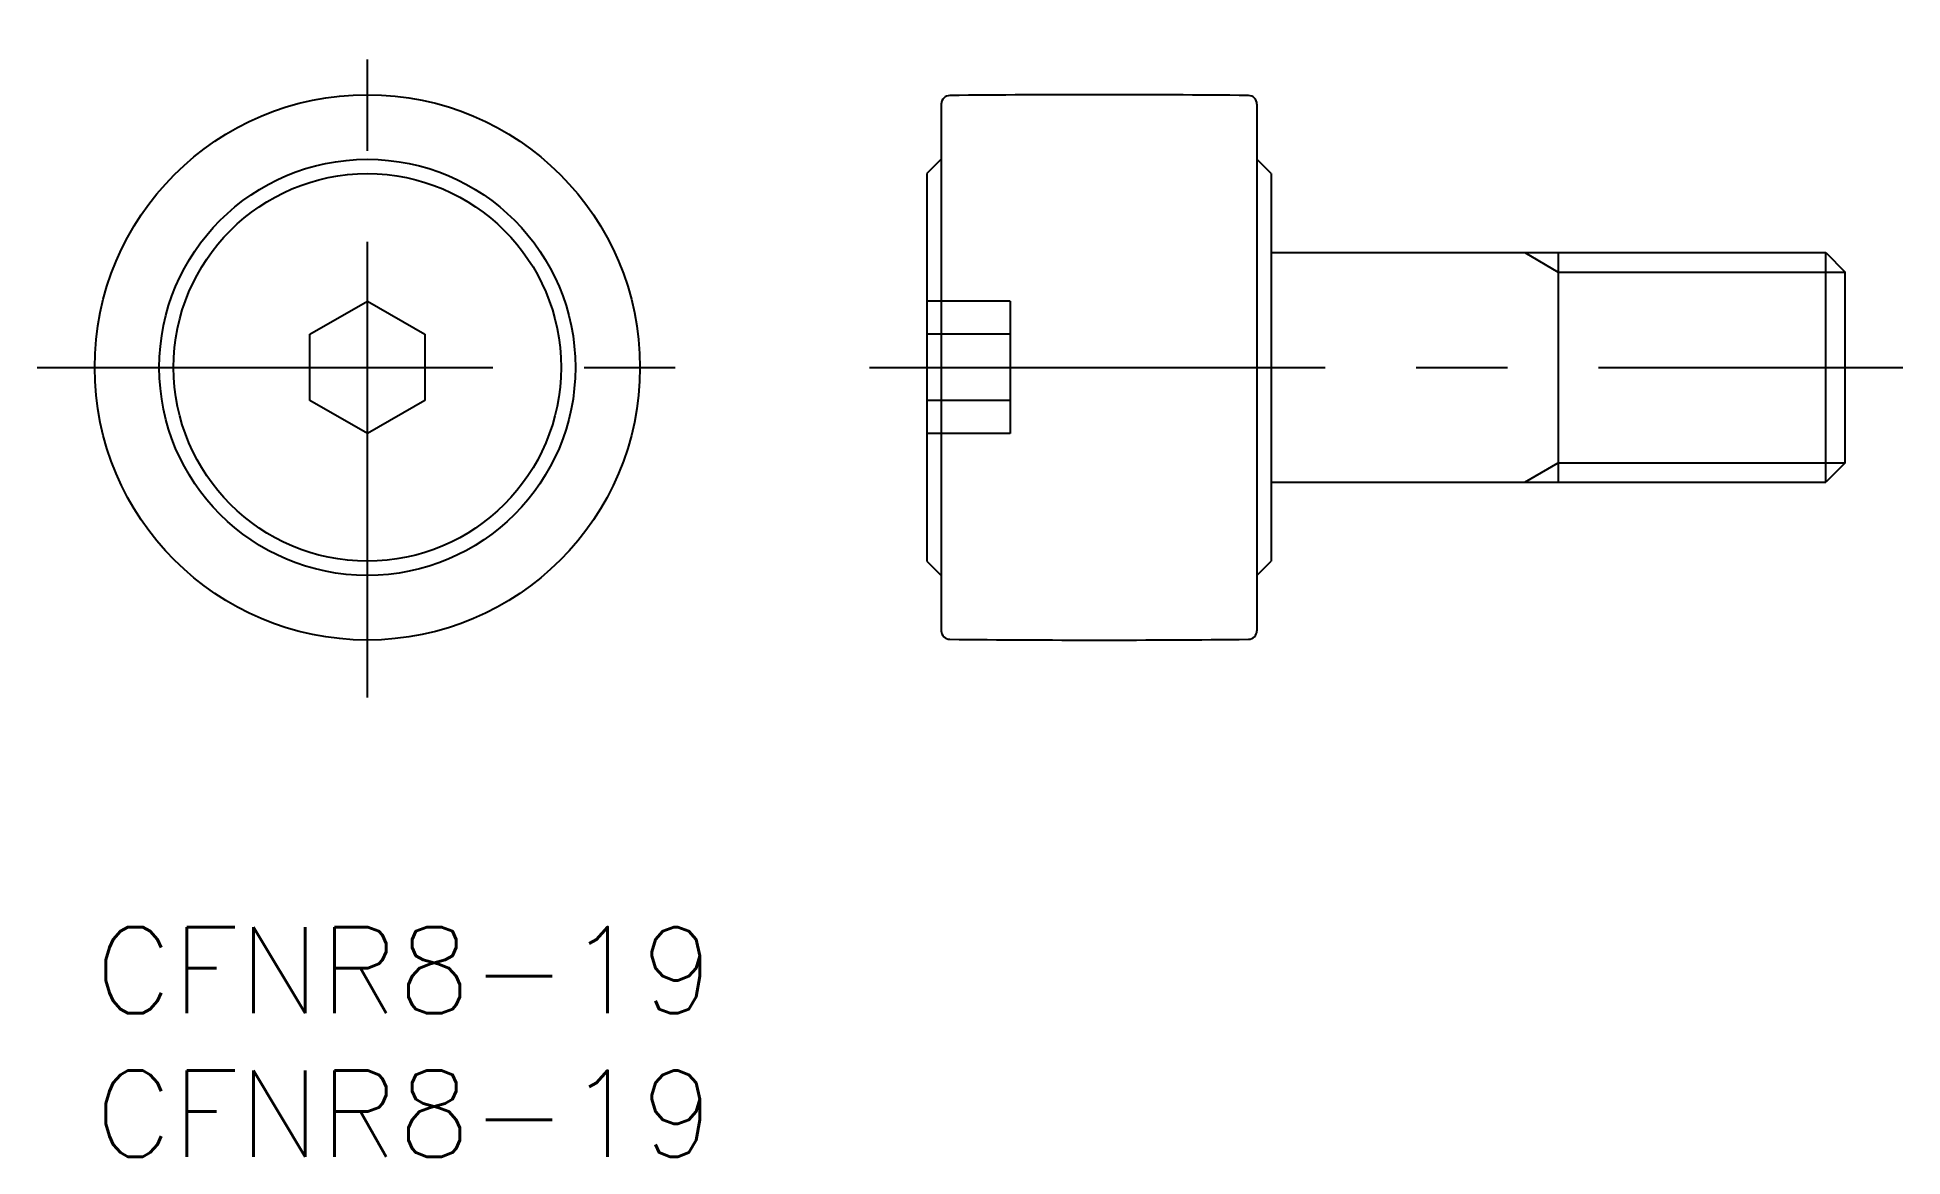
# Model space of a CAD drawing. Extents: x -2 to 63, y -8 to 31.
import ezdxf

# ---------------------------------------------------------------- set-up
doc = ezdxf.new("R2010")
doc.units = 0
doc.header["$LTSCALE"] = 0.5
doc.linetypes.add('CENTER', pattern=[50.8, 31.75, -6.35, 6.35, -6.35])
doc.linetypes.add('DASHED', pattern=[19.05, 12.7, -6.35])
for name, color, linetype in [('MSM_CENTER', 1, 'CENTER'), ('MSM_CONTINUOUS', 7, 'CONTINUOUS'), ('MSM_DASHED', 4, 'DASHED'), ('MSM_NARROW', 5, 'CONTINUOUS'), ('MSM_PART_NUMBER', 7, 'CONTINUOUS')]:
    doc.layers.add(name, color=color, linetype=linetype)
doc.styles.get("Standard").update_dxf_attribs({"font": 'txt.shx', "height": 3, "bigfont": 'bigfont.shx'})

# ---------------------------------------------------------------- blocks, each defined once
blk = doc.blocks.new('*U11')
at = {"layer": 'MSM_PART_NUMBER'}
blk.add_text('CFNR8-19', height=3, dxfattribs=at).set_placement((0, -3))
blk = doc.blocks.new('*U12')
at = {"layer": 'MSM_PART_NUMBER'}
blk.add_text('CFNR8-19', height=3, dxfattribs=at).set_placement((0, -8))

msp = doc.modelspace()

# ---------------------------------------------------------------- linework, layer by layer
at = {"layer": 'MSM_CENTER'}
for p, q in [((9.5, 8), (9.5, 31)), ((-2, 19.5), (21, 19.5)), ((27, 19.5), (63, 19.5))]:
    msp.add_line(p, q, dxfattribs=at)
at = {"layer": 'MSM_CONTINUOUS'}
for p, q in [((29.5, 28.673), (29.5, 10.327)), ((40.5, 28.673), (40.5, 10.327)), ((29.5, 26.75), (29, 26.25)), ((41, 26.25), (40.5, 26.75)), ((29, 26.25), (29, 12.75)), ((41, 26.25), (41, 12.75)), ((41, 23.5), (60.323, 23.5)), ((51, 23.5), (51, 15.5)), ((60.323, 15.5), (60.323, 23.5)), ((60.323, 23.5), (61, 22.823)), ((61, 16.176), (61, 22.823)), ((7.5, 20.655), (9.5, 21.809)), ((9.5, 21.809), (11.5, 20.655)), ((7.5, 18.345), (7.5, 20.655)), ((11.5, 20.655), (11.5, 18.345)), ((9.5, 17.191), (7.5, 18.345)), ((11.5, 18.345), (9.5, 17.191)), ((61, 16.176), (60.323, 15.5)), ((41, 15.5), (60.323, 15.5)), ((29, 12.75), (29.5, 12.25)), ((40.5, 12.25), (41, 12.75))]:
    msp.add_line(p, q, dxfattribs=at)
for radius in [9.5, 7.25, 6.75]:
    msp.add_circle((9.5, 19.5), radius, dxfattribs=at)
for centre, radius, start, end in [((29.8, 28.673), 0.3, 90.59624, 180), ((35, -471), 500, 89.40376, 90.59624), ((40.2, 28.673), 0.3, 0, 89.40521), ((29.8, 10.327), 0.3, 180, 269.40376), ((35, 510), 500, 269.40376, 270.59624), ((40.2, 10.327), 0.3, 270.59479, 0)]:
    msp.add_arc(centre, radius, start, end, dxfattribs=at)
at = {"layer": 'MSM_DASHED'}
for p, q in [((31.9, 21.809), (29, 21.809)), ((31.9, 21.809), (31.9, 17.191)), ((31.9, 20.655), (29, 20.655)), ((31.9, 18.345), (29, 18.345)), ((31.9, 17.191), (29, 17.191))]:
    msp.add_line(p, q, dxfattribs=at)
at = {"layer": 'MSM_NARROW'}
for p, q in [((49.828, 23.5), (51, 22.823)), ((51, 22.823), (61, 22.823)), ((49.828, 15.5), (51, 16.176)), ((51, 16.176), (61, 16.176))]:
    msp.add_line(p, q, dxfattribs=at)

# ---------------------------------------------------------------- block references
at = {"layer": 'MSM_CONTINUOUS'}
for name in ['*U11', '*U12']:
    msp.add_blockref(name, (0, 0), dxfattribs=at)

doc.saveas('drawing.dxf')
